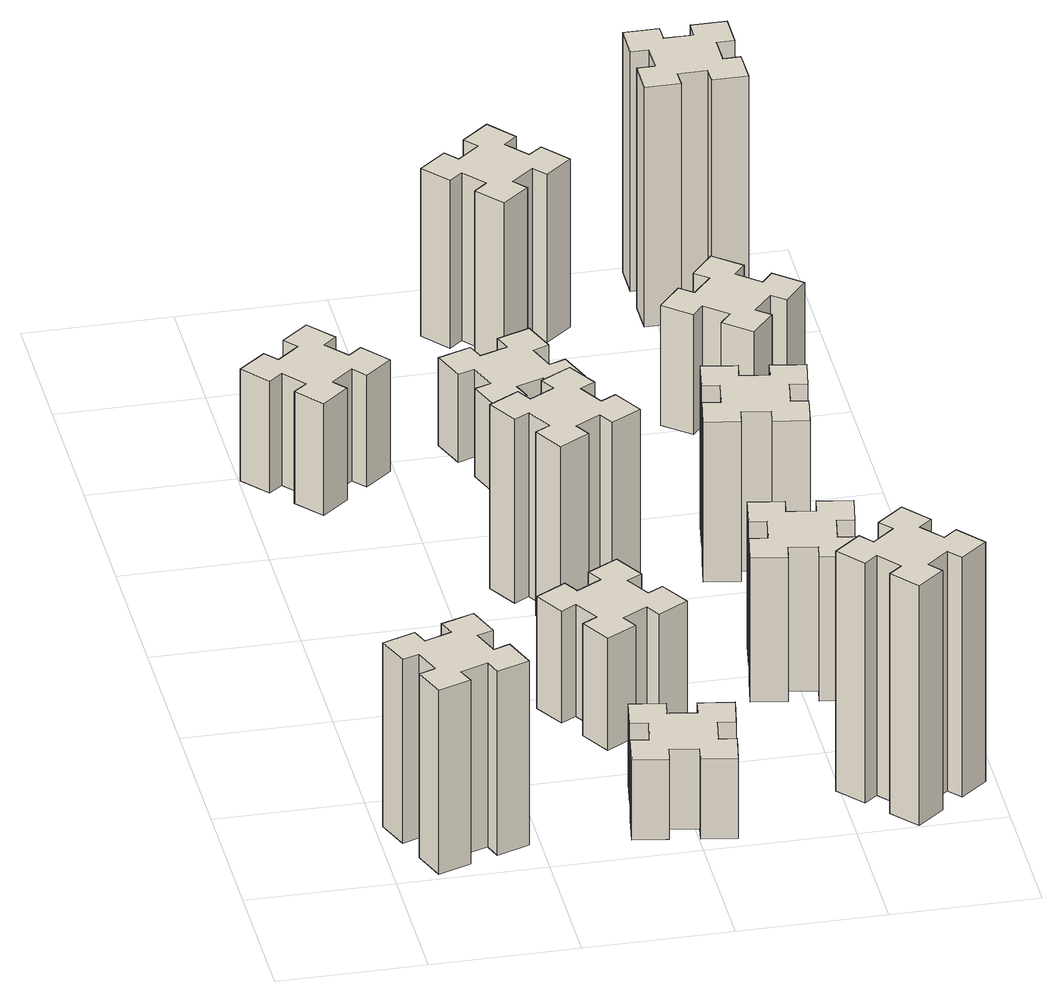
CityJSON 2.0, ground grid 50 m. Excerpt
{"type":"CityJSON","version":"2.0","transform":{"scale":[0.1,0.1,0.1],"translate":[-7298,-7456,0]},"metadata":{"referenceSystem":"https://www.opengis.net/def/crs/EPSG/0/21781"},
"CityObjects":{
"building1":{"type":"Building","attributes":{"class":"1000","function":"1000","usage":"1000","yearOfConstruction":2016,"roofType":"1000","measuredHeight":69,"storeysAboveGround":30,"storeysBelowGround":0},"geometry":[{"type":"Solid","lod":"1","boundaries":[[[[0,1,2,3,4,5,6,7,8,9,10,11,12,13,14,15,16,17,18,19]],[[17,16,20,21]],[[16,15,22,20]],[[15,14,23,22]],[[14,13,24,23]],[[13,12,25,24]],[[12,11,26,25]],[[11,10,27,26]],[[10,9,28,27]],[[9,8,29,28]],[[8,7,30,29]],[[7,6,31,30]],[[6,5,32,31]],[[5,4,33,32]],[[4,3,34,33]],[[3,2,35,34]],[[2,1,36,35]],[[1,0,37,36]],[[0,19,38,37]],[[19,18,39,38]],[[18,17,21,39]],[[24,25,26,27,28,29,30,31,32,33,34,35,36,37,38,39,21,20,22,23]]]]}]},
"building2":{"type":"Building","attributes":{"class":"1000","function":"1000","usage":"1000","yearOfConstruction":2016,"roofType":"1000","measuredHeight":42,"storeysAboveGround":30,"storeysBelowGround":0},"geometry":[{"type":"Solid","lod":"1","boundaries":[[[[40,41,42,43,44,45,46,47,48,49,50,51,52,53,54,55,56,57,58,59]],[[57,56,60,61]],[[56,55,62,60]],[[55,54,63,62]],[[54,53,64,63]],[[53,52,65,64]],[[52,51,66,65]],[[51,50,67,66]],[[50,49,68,67]],[[49,48,69,68]],[[48,47,70,69]],[[47,46,71,70]],[[46,45,72,71]],[[45,44,73,72]],[[44,43,74,73]],[[43,42,75,74]],[[42,41,76,75]],[[41,40,77,76]],[[40,59,78,77]],[[59,58,79,78]],[[58,57,61,79]],[[64,65,66,67,68,69,70,71,72,73,74,75,76,77,78,79,61,60,62,63]]]]}]},
"building3":{"type":"Building","attributes":{"class":"1000","function":"1000","usage":"1000","yearOfConstruction":2016,"roofType":"1000","measuredHeight":30,"storeysAboveGround":30,"storeysBelowGround":0},"geometry":[{"type":"Solid","lod":"1","boundaries":[[[[80,81,82,83,84,85,86,87,88,89,90,91,92,93,94,95,96,97,98,99]],[[97,96,100,101]],[[96,95,102,100]],[[95,94,103,102]],[[94,93,104,103]],[[93,92,105,104]],[[92,91,106,105]],[[91,90,107,106]],[[90,89,108,107]],[[89,88,109,108]],[[88,87,110,109]],[[87,86,111,110]],[[86,85,112,111]],[[85,84,113,112]],[[84,83,114,113]],[[83,82,115,114]],[[82,81,116,115]],[[81,80,117,116]],[[80,99,118,117]],[[99,98,119,118]],[[98,97,101,119]],[[104,105,106,107,108,109,110,111,112,113,114,115,116,117,118,119,101,100,102,103]]]]}]},
"building4":{"type":"Building","attributes":{"class":"1000","function":"1000","usage":"1000","yearOfConstruction":2016,"roofType":"1000","measuredHeight":42,"storeysAboveGround":30,"storeysBelowGround":0},"geometry":[{"type":"Solid","lod":"1","boundaries":[[[[120,121,122,123,124,125,126,127,128,129,130,131,132,133,134,135,136,137,138,139]],[[137,136,140,141]],[[136,135,142,140]],[[135,134,143,142]],[[134,133,144,143]],[[133,132,145,144]],[[132,131,146,145]],[[131,130,147,146]],[[130,129,148,147]],[[129,128,149,148]],[[128,127,150,149]],[[127,126,151,150]],[[126,125,152,151]],[[125,124,153,152]],[[124,123,154,153]],[[123,122,155,154]],[[122,121,156,155]],[[121,120,157,156]],[[120,139,158,157]],[[139,138,159,158]],[[138,137,141,159]],[[144,145,146,147,148,149,150,151,152,153,154,155,156,157,158,159,141,140,142,143]]]]}]},
"building5":{"type":"Building","attributes":{"class":"1000","function":"1000","usage":"1000","yearOfConstruction":2016,"roofType":"1000","measuredHeight":69,"storeysAboveGround":30,"storeysBelowGround":0},"geometry":[{"type":"Solid","lod":"1","boundaries":[[[[160,161,162,163,164,165,166,167,168,169,170,171,172,173,174,175,176,177,178,179]],[[177,176,180,181]],[[176,175,182,180]],[[175,174,183,182]],[[174,173,184,183]],[[173,172,185,184]],[[172,171,186,185]],[[171,170,187,186]],[[170,169,188,187]],[[169,168,189,188]],[[168,167,190,189]],[[167,166,191,190]],[[166,165,192,191]],[[165,164,193,192]],[[164,163,194,193]],[[163,162,195,194]],[[162,161,196,195]],[[161,160,197,196]],[[160,179,198,197]],[[179,178,199,198]],[[178,177,181,199]],[[184,185,186,187,188,189,190,191,192,193,194,195,196,197,198,199,181,180,182,183]]]]}]},
"building6":{"type":"Building","attributes":{"class":"1000","function":"1000","usage":"1000","yearOfConstruction":2016,"roofType":"1000","measuredHeight":33,"storeysAboveGround":30,"storeysBelowGround":0},"geometry":[{"type":"Solid","lod":"1","boundaries":[[[[200,201,202,203,204,205,206,207,208,209,210,211,212,213,214,215,216,217,218,219]],[[217,216,220,221]],[[216,215,222,220]],[[215,214,223,222]],[[214,213,224,223]],[[213,212,225,224]],[[212,211,226,225]],[[211,210,227,226]],[[210,209,228,227]],[[209,208,229,228]],[[208,207,230,229]],[[207,206,231,230]],[[206,205,232,231]],[[205,204,233,232]],[[204,203,234,233]],[[203,202,235,234]],[[202,201,236,235]],[[201,200,237,236]],[[200,219,238,237]],[[219,218,239,238]],[[218,217,221,239]],[[224,225,226,227,228,229,230,231,232,233,234,235,236,237,238,239,221,220,222,223]]]]}]},
"building7":{"type":"Building","attributes":{"class":"1000","function":"1000","usage":"1000","yearOfConstruction":2016,"roofType":"1000","measuredHeight":90,"storeysAboveGround":30,"storeysBelowGround":0},"geometry":[{"type":"Solid","lod":"1","boundaries":[[[[240,241,242,243,244,245,246,247,248,249,250,251,252,253,254,255,256,257,258,259]],[[257,256,260,261]],[[256,255,262,260]],[[255,254,263,262]],[[254,253,264,263]],[[253,252,265,264]],[[252,251,266,265]],[[251,250,267,266]],[[250,249,268,267]],[[249,248,269,268]],[[248,247,270,269]],[[247,246,271,270]],[[246,245,272,271]],[[245,244,273,272]],[[244,243,274,273]],[[243,242,275,274]],[[242,241,276,275]],[[241,240,277,276]],[[240,259,278,277]],[[259,258,279,278]],[[258,257,261,279]],[[264,265,266,267,268,269,270,271,272,273,274,275,276,277,278,279,261,260,262,263]]]]}]},
"building8":{"type":"Building","attributes":{"class":"1000","function":"1000","usage":"1000","yearOfConstruction":2016,"roofType":"1000","measuredHeight":54,"storeysAboveGround":30,"storeysBelowGround":0},"geometry":[{"type":"Solid","lod":"1","boundaries":[[[[280,281,282,283,284,285,286,287,288,289,290,291,292,293,294,295,296,297,298,299]],[[297,296,300,301]],[[296,295,302,300]],[[295,294,303,302]],[[294,293,304,303]],[[293,292,305,304]],[[292,291,306,305]],[[291,290,307,306]],[[290,289,308,307]],[[289,288,309,308]],[[288,287,310,309]],[[287,286,311,310]],[[286,285,312,311]],[[285,284,313,312]],[[284,283,314,313]],[[283,282,315,314]],[[282,281,316,315]],[[281,280,317,316]],[[280,299,318,317]],[[299,298,319,318]],[[298,297,301,319]],[[304,305,306,307,308,309,310,311,312,313,314,315,316,317,318,319,301,300,302,303]]]]}]},
"building9":{"type":"Building","attributes":{"class":"1000","function":"1000","usage":"1000","yearOfConstruction":2016,"roofType":"1000","measuredHeight":63,"storeysAboveGround":30,"storeysBelowGround":0},"geometry":[{"type":"Solid","lod":"1","boundaries":[[[[320,321,322,323,324,325,326,327,328,329,330,331,332,333,334,335,336,337,338,339]],[[337,336,340,341]],[[336,335,342,340]],[[335,334,343,342]],[[334,333,344,343]],[[333,332,345,344]],[[332,331,346,345]],[[331,330,347,346]],[[330,329,348,347]],[[329,328,349,348]],[[328,327,350,349]],[[327,326,351,350]],[[326,325,352,351]],[[325,324,353,352]],[[324,323,354,353]],[[323,322,355,354]],[[322,321,356,355]],[[321,320,357,356]],[[320,339,358,357]],[[339,338,359,358]],[[338,337,341,359]],[[344,345,346,347,348,349,350,351,352,353,354,355,356,357,358,359,341,340,342,343]]]]}]},
"building10":{"type":"Building","attributes":{"class":"1000","function":"1000","usage":"1000","yearOfConstruction":2016,"roofType":"1000","measuredHeight":60,"storeysAboveGround":30,"storeysBelowGround":0},"geometry":[{"type":"Solid","lod":"1","boundaries":[[[[360,361,362,363,364,365,366,367,368,369,370,371,372,373,374,375,376,377,378,379]],[[377,376,380,381]],[[376,375,382,380]],[[375,374,383,382]],[[374,373,384,383]],[[373,372,385,384]],[[372,371,386,385]],[[371,370,387,386]],[[370,369,388,387]],[[369,368,389,388]],[[368,367,390,389]],[[367,366,391,390]],[[366,365,392,391]],[[365,364,393,392]],[[364,363,394,393]],[[363,362,395,394]],[[362,361,396,395]],[[361,360,397,396]],[[360,379,398,397]],[[379,378,399,398]],[[378,377,381,399]],[[384,385,386,387,388,389,390,391,392,393,394,395,396,397,398,399,381,380,382,383]]]]}]},
"building11":{"type":"Building","attributes":{"class":"1000","function":"1000","usage":"1000","yearOfConstruction":2016,"roofType":"1000","measuredHeight":45,"storeysAboveGround":30,"storeysBelowGround":0},"geometry":[{"type":"Solid","lod":"1","boundaries":[[[[400,401,402,403,404,405,406,407,408,409,410,411,412,413,414,415,416,417,418,419]],[[417,416,420,421]],[[416,415,422,420]],[[415,414,423,422]],[[414,413,424,423]],[[413,412,425,424]],[[412,411,426,425]],[[411,410,427,426]],[[410,409,428,427]],[[409,408,429,428]],[[408,407,430,429]],[[407,406,431,430]],[[406,405,432,431]],[[405,404,433,432]],[[404,403,434,433]],[[403,402,435,434]],[[402,401,436,435]],[[401,400,437,436]],[[400,419,438,437]],[[419,418,439,438]],[[418,417,421,439]],[[424,425,426,427,428,429,430,431,432,433,434,435,436,437,438,439,421,420,422,423]]]]}]},
"building12":{"type":"Building","attributes":{"class":"1000","function":"1000","usage":"1000","yearOfConstruction":2016,"roofType":"1000","measuredHeight":90,"storeysAboveGround":30,"storeysBelowGround":0},"geometry":[{"type":"Solid","lod":"1","boundaries":[[[[440,441,442,443,444,445,446,447,448,449,450,451,452,453,454,455,456,457,458,459]],[[457,456,460,461]],[[456,455,462,460]],[[455,454,463,462]],[[454,453,464,463]],[[453,452,465,464]],[[452,451,466,465]],[[451,450,467,466]],[[450,449,468,467]],[[449,448,469,468]],[[448,447,470,469]],[[447,446,471,470]],[[446,445,472,471]],[[445,444,473,472]],[[444,443,474,473]],[[443,442,475,474]],[[442,441,476,475]],[[441,440,477,476]],[[440,459,478,477]],[[459,458,479,478]],[[458,457,461,479]],[[464,465,466,467,468,469,470,471,472,473,474,475,476,477,478,479,461,460,462,463]]]]}]}
},
"vertices":[
[255,366,0],[161,332,0],[140,388,0],[27,347,0],[69,234,0],[125,255,0],[159,161,0],[103,140,0],[144,27,0],[257,69,0],[236,125,0],[330,159,0],[350,103,0],[463,144,0],[422,257,0],[366,236,0],[332,330,0],[388,350,0],[347,463,0],[234,422,0],[332,330,690],[388,350,690],[366,236,690],[422,257,690],[463,144,690],[350,103,690],[330,159,690],[236,125,690],[257,69,690],[144,27,690],[103,140,690],[159,161,690],[125,255,690],[69,234,690],[27,347,690],[140,388,690],[161,332,690],[255,366,690],[234,422,690],[347,463,690],
[278,2349,0],[354,2413,0],[393,2367,0],[485,2444,0],[408,2536,0],[362,2498,0],[297,2574,0],[343,2613,0],[266,2705,0],[174,2628,0],[213,2582,0],[136,2517,0],[98,2563,0],[6,2486,0],[83,2394,0],[129,2433,0],[193,2356,0],[147,2318,0],[224,2226,0],[316,2303,0],[193,2356,420],[147,2318,420],[129,2433,420],[83,2394,420],[6,2486,420],[98,2563,420],[136,2517,420],[213,2582,420],[174,2628,420],[266,2705,420],[343,2613,420],[297,2574,420],[362,2498,420],[408,2536,420],[485,2444,420],[393,2367,420],[354,2413,420],[278,2349,420],[316,2303,420],[224,2226,420],
[886,314,0],[868,215,0],[809,226,0],[788,107,0],[907,87,0],[917,146,0],[1015,128,0],[1005,69,0],[1123,48,0],[1144,167,0],[1085,177,0],[1102,275,0],[1161,265,0],[1182,383,0],[1064,404,0],[1054,345,0],[955,362,0],[966,421,0],[847,442,0],[827,324,0],[955,362,300],[966,421,300],[1054,345,300],[1064,404,300],[1182,383,300],[1161,265,300],[1102,275,300],[1085,177,300],[1144,167,300],[1123,48,300],[1005,69,300],[1015,128,300],[917,146,300],[907,87,300],[788,107,300],[809,226,300],[868,215,300],[886,314,300],[827,324,300],[847,442,300],
[1006,897,0],[956,984,0],[1008,1014,0],[948,1118,0],[844,1058,0],[874,1006,0],[787,956,0],[757,1008,0],[653,948,0],[713,844,0],[765,874,0],[815,787,0],[763,757,0],[823,653,0],[927,713,0],[897,765,0],[984,815,0],[1014,763,0],[1118,823,0],[1058,927,0],[984,815,420],[1014,763,420],[897,765,420],[927,713,420],[823,653,420],[763,757,420],[815,787,420],[765,874,420],[713,844,420],[653,948,420],[757,1008,420],[787,956,420],[874,1006,420],[844,1058,420],[948,1118,420],[1008,1014,420],[956,984,420],[1006,897,420],[1058,927,420],[1118,823,420],
[765,1614,0],[815,1527,0],[763,1497,0],[823,1393,0],[927,1453,0],[897,1505,0],[984,1555,0],[1014,1503,0],[1118,1563,0],[1058,1667,0],[1006,1637,0],[956,1724,0],[1008,1754,0],[948,1858,0],[844,1798,0],[874,1746,0],[787,1696,0],[757,1748,0],[653,1688,0],[713,1584,0],[787,1696,690],[757,1748,690],[874,1746,690],[844,1798,690],[948,1858,690],[1008,1754,690],[956,1724,690],[1006,1637,690],[1058,1667,690],[1118,1563,690],[1014,1503,690],[984,1555,690],[897,1505,690],[927,1453,690],[823,1393,690],[763,1497,690],[815,1527,690],[765,1614,690],[713,1584,690],[653,1688,690],
[876,2345,0],[970,2379,0],[990,2323,0],[1103,2364,0],[1062,2477,0],[1006,2456,0],[972,2550,0],[1028,2570,0],[987,2683,0],[874,2642,0],[895,2586,0],[801,2552,0],[780,2608,0],[667,2567,0],[709,2454,0],[765,2475,0],[799,2381,0],[743,2360,0],[784,2247,0],[897,2289,0],[799,2381,330],[743,2360,330],[765,2475,330],[709,2454,330],[667,2567,330],[780,2608,330],[801,2552,330],[895,2586,330],[874,2642,330],[987,2683,330],[1028,2570,330],[972,2550,330],[1006,2456,330],[1062,2477,330],[1103,2364,330],[990,2323,330],[970,2379,330],[876,2345,330],[897,2289,330],[784,2247,330],
[1758,129,0],[1834,193,0],[1873,147,0],[1965,224,0],[1888,316,0],[1842,278,0],[1777,354,0],[1823,393,0],[1746,485,0],[1654,408,0],[1693,362,0],[1616,297,0],[1578,343,0],[1486,266,0],[1563,174,0],[1609,213,0],[1673,136,0],[1627,98,0],[1704,6,0],[1796,83,0],[1673,136,900],[1627,98,900],[1609,213,900],[1563,174,900],[1486,266,900],[1578,343,900],[1616,297,900],[1693,362,900],[1654,408,900],[1746,485,900],[1823,393,900],[1777,354,900],[1842,278,900],[1888,316,900],[1965,224,900],[1873,147,900],[1834,193,900],[1758,129,900],[1796,83,900],[1704,6,900],
[1457,886,0],[1555,868,0],[1545,809,0],[1663,788,0],[1684,907,0],[1625,917,0],[1642,1015,0],[1701,1005,0],[1722,1123,0],[1604,1144,0],[1594,1085,0],[1495,1102,0],[1506,1161,0],[1387,1182,0],[1367,1064,0],[1426,1054,0],[1408,955,0],[1349,966,0],[1328,847,0],[1447,827,0],[1408,955,540],[1349,966,540],[1426,1054,540],[1367,1064,540],[1387,1182,540],[1506,1161,540],[1495,1102,540],[1594,1085,540],[1604,1144,540],[1722,1123,540],[1701,1005,540],[1642,1015,540],[1625,917,540],[1684,907,540],[1663,788,540],[1545,809,540],[1555,868,540],[1457,886,540],[1447,827,540],[1328,847,540],
[1102,3238,0],[1037,3314,0],[1083,3353,0],[1006,3445,0],[914,3368,0],[953,3322,0],[876,3257,0],[838,3303,0],[746,3226,0],[823,3134,0],[869,3173,0],[933,3096,0],[887,3058,0],[964,2966,0],[1056,3043,0],[1018,3089,0],[1094,3153,0],[1133,3107,0],[1225,3184,0],[1148,3276,0],[1094,3153,630],[1133,3107,630],[1018,3089,630],[1056,3043,630],[964,2966,630],[887,3058,630],[933,3096,630],[869,3173,630],[823,3134,630],[746,3226,630],[838,3303,630],[876,3257,630],[953,3322,630],[914,3368,630],[1006,3445,630],[1083,3353,630],[1037,3314,630],[1102,3238,630],[1148,3276,630],[1225,3184,630],
[1426,1794,0],[1408,1695,0],[1349,1706,0],[1328,1587,0],[1447,1567,0],[1457,1626,0],[1555,1608,0],[1545,1549,0],[1663,1528,0],[1684,1647,0],[1625,1657,0],[1642,1755,0],[1701,1745,0],[1722,1863,0],[1604,1884,0],[1594,1825,0],[1495,1842,0],[1506,1901,0],[1387,1922,0],[1367,1804,0],[1495,1842,600],[1506,1901,600],[1594,1825,600],[1604,1884,600],[1722,1863,600],[1701,1745,600],[1642,1755,600],[1625,1657,600],[1684,1647,600],[1663,1528,600],[1545,1549,600],[1555,1608,600],[1457,1626,600],[1447,1567,600],[1328,1587,600],[1349,1706,600],[1408,1695,600],[1426,1794,600],[1367,1804,600],[1387,1922,600],
[1734,2617,0],[1658,2682,0],[1696,2728,0],[1604,2805,0],[1527,2713,0],[1573,2674,0],[1509,2598,0],[1463,2636,0],[1386,2544,0],[1478,2467,0],[1516,2513,0],[1593,2449,0],[1554,2403,0],[1646,2326,0],[1723,2418,0],[1677,2456,0],[1742,2533,0],[1788,2494,0],[1865,2586,0],[1773,2663,0],[1742,2533,450],[1788,2494,450],[1677,2456,450],[1723,2418,450],[1646,2326,450],[1554,2403,450],[1593,2449,450],[1516,2513,450],[1478,2467,450],[1386,2544,450],[1463,2636,450],[1509,2598,450],[1573,2674,450],[1527,2713,450],[1604,2805,450],[1696,2728,450],[1658,2682,450],[1734,2617,450],[1773,2663,450],[1865,2586,450],
[1575,3195,0],[1675,3195,0],[1675,3135,0],[1795,3135,0],[1795,3255,0],[1735,3255,0],[1735,3355,0],[1795,3355,0],[1795,3475,0],[1675,3475,0],[1675,3415,0],[1575,3415,0],[1575,3475,0],[1455,3475,0],[1455,3355,0],[1515,3355,0],[1515,3255,0],[1455,3255,0],[1455,3135,0],[1575,3135,0],[1515,3255,900],[1455,3255,900],[1515,3355,900],[1455,3355,900],[1455,3475,900],[1575,3475,900],[1575,3415,900],[1675,3415,900],[1675,3475,900],[1795,3475,900],[1795,3355,900],[1735,3355,900],[1735,3255,900],[1795,3255,900],[1795,3135,900],[1675,3135,900],[1675,3195,900],[1575,3195,900],[1575,3135,900],[1455,3135,900]
]}
